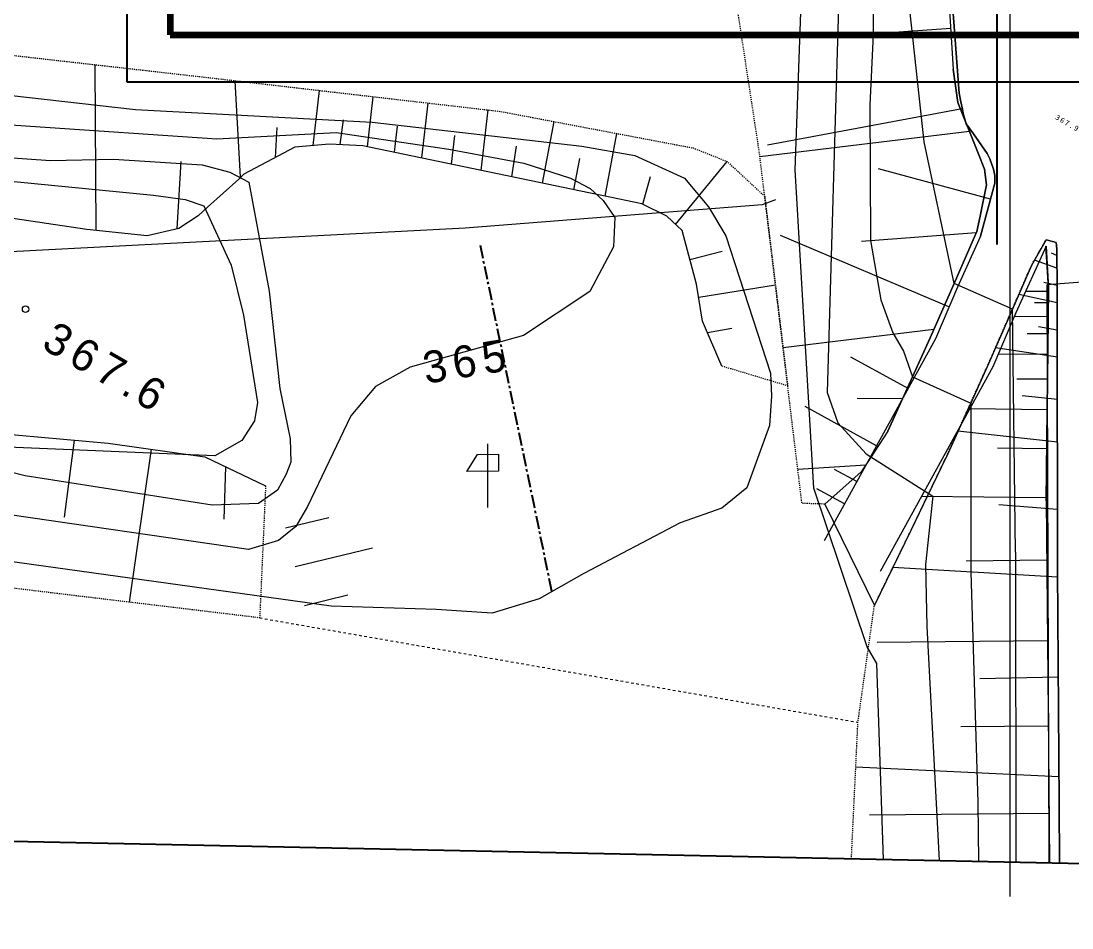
# Model space of a CAD drawing. Header units: millimetres. Extents: x 604133 to 1296463, y 247237 to 595748.
# Drawn here: x 711551 to 761030, y 337505 to 380200 of the extents above; entities that cross this region are included whole.
import ezdxf

# ---------------------------------------------------------------- set-up
doc = ezdxf.new("R2010")
doc.units = ezdxf.units.MM
doc.header["$LTSCALE"] = 100
for name, pattern in [('561019', [1, 0.5, -0.5]), ('56201', [2.5, 1.25, -1.25]), ('CENTER', [2, 1.25, -0.25, 0.25, -0.25]), ('SXF_一点短鎖線', [9.25, 6, -1.5, 0.25, -1.5])]:
    doc.linetypes.add(name, pattern=pattern)
doc.layers.get('Defpoints').update_dxf_attribs({"color": 153})
for name, color, linetype, lineweight in [('D-BGD', 7, 'Continuous', 13), ('D-BGD-数値図化', 7, 'Continuous', 13), ('D-BMK', 2, 'SXF_一点短鎖線', 13), ('D-TTL', 2, 'Continuous', 140), ('●予備設計_LP横断', 7, 'Continuous', 13)]:
    doc.layers.add(name, color=color, linetype=linetype, lineweight=lineweight)
doc.styles.add('MS ゴシック', font='MS Gothic.ttf')
doc.styles.add('Style-WORKING', font='WORKING.shx')

# ---------------------------------------------------------------- blocks, each defined once
blk = doc.blocks.new('M6216')
at = {"layer": 'D-BGD-数値図化', "linetype": 'Continuous', "lineweight": 15}
for p, q in [((0.75, -1.3), (-0.75, 1.298)), ((-0.932, 0.614), (-0.967, -0.329))]:
    blk.add_line(p, q, dxfattribs=at)
at = {"layer": 'D-BGD-数値図化', "linetype": 'Continuous', "lineweight": 15, "flags": 128}
for points in [[(-0.932, 0.614), (-0.066, 1.114)], [(-0.066, 1.114), (0.334, 0.421)], [(0.334, 0.421), (-0.967, -0.329)]]:
    blk.add_lwpolyline(points, dxfattribs=at)
blk = doc.blocks.new('M7312')
at = {"layer": '●予備設計_LP横断', "linetype": 'Continuous', "lineweight": 20}
blk.add_circle((0, -0.001), 0.15, dxfattribs=at)
blk = doc.blocks.new('21311212131313131')
at = {"layer": 'D-BGD', "linetype": 'Continuous'}
for p, q in [((2677874.5385, -1229999.4794), (2677699.095, -1232758.834)), ((2681052.5788, -1229928.1887), (2680752.7691, -1237686.2313)), ((2685752.7133, -1229799.3542), (2685913.7056, -1233493.9998)), ((2690452.8478, -1229670.5196), (2690195.7436, -1239241.964)), ((2665907.9474, -1230281.0833), (2665812.3029, -1230539.292)), ((2666507.6956, -1230263.7043), (2666149.8967, -1231327.6657)), ((2667327.2173, -1230239.9568), (2667191.9891, -1230860.0657)), ((2668146.7335, -1230216.0201), (2667784.7747, -1232033.8143)), ((2669422.0328, -1230183.8269), (2669292.543, -1231066.8061)), ((2670697.4438, -1230156.0104), (2670324.2536, -1233079.1701)), ((2672696.9467, -1230112.4017), (2672548.9143, -1231781.9563)), ((2674696.4495, -1230068.7929), (2674281.3256, -1234762.9726)), ((2680264.5952, -1230448.8606), (2680382.4909, -1234252.7269)), ((2684063.6596, -1230339.7364), (2684302.0147, -1238359.2863)), ((2688073.4345, -1230220.5589), (2688193.253, -1234333.2881)), ((2692186.1637, -1230100.7405), (2692431.0521, -1238545.6811)), ((2667619.4003, -1230640.2487), (2667632.9165, -1231719.284)), ((2668156.517, -1230637.8764), (2668163.4999, -1231291.521)), ((2668810.1615, -1230630.8936), (2668830.8519, -1232238.2739)), ((2669616.2527, -1230616.1626), (2669629.128, -1231592.2436)), ((2670587.5318, -1230612.0589), (2670612.7084, -1232940.1194)), ((2671747.1762, -1230597.0697), (2671769.7223, -1232034.4602)), ((2673188.5364, -1230588.0971), (2673222.8768, -1234232.2183)), ((2675015.3989, -1230562.1553), (2675036.6058, -1232876.6422)), ((2677329.8858, -1230540.9484), (2677388.762, -1236410.1758)), ((2663321.3954, -1233451.7343), (2662014.0107, -1238755.4257)), ((2664930.2927, -1234101.0859), (2665447.5104, -1239483.8004)), ((2659110.906, -1234874.6808), (2661008.3817, -1244007.702)), ((2660166.7435, -1234515.2249), (2661567.8303, -1244351.5525)), ((2668439.0937, -1235307.1213), (2665245.7026, -1243306.2678)), ((2655328.5381, -1235498.6582), (2655760.2043, -1240163.8377)), ((2669523.428, -1235993.7342), (2670532.0396, -1243074.6902)), ((2672322.1726, -1237147.8539), (2670895.8112, -1239878.3286)), ((2672812.4752, -1237397.724), (2672845.6526, -1239536.7325)), ((2675052.6473, -1238574.2153), (2673265.3098, -1241984.9077)), ((2677840.3099, -1240964.4348), (2682567.5174, -1238524.7153)), ((2675961.5832, -1239069.673), (2676241.6685, -1242261.4104)), ((2676751.2068, -1239469.8689), (2676201.2913, -1240536.8707)), ((2677813.4067, -1240028.556), (2677124.2356, -1241349.9352)), ((2668230.5476, -1247097.6883), (2667574.1118, -1243496.3159)), ((2669882.2147, -1246653.6346), (2669650.1743, -1245511.0677)), ((2664823.0926, -1248256.1899), (2661813.5689, -1245891.7801)), ((2666458.9698, -1247548.7069), (2666032.4302, -1246038.4586)), ((2663907.2012, -1249814.1709), (2662599.5482, -1249485.0035)), ((2663564.7078, -1251604.6081), (2660602.97, -1251106.9497)), ((2663291.3337, -1253081.1408), (2661822.0994, -1252834.2439)), ((2663015.3315, -1254557.1866), (2660105.3882, -1254068.2312)), ((2662744.1561, -1256007.4196), (2661304.086, -1255817.6468)), ((2662472.9806, -1257457.6526), (2659622.6438, -1257187.5168)), ((2662209.8582, -1258864.8182), (2660848.9925, -1258735.8445)), ((2661946.7357, -1260271.9837), (2659353.6101, -1260026.2247)), ((2661707.3572, -1261552.1682), (2660469.2946, -1261434.833)), ((2661467.9787, -1262832.3528), (2659108.8538, -1262608.7708)), ((2681302.9923, -1265832.9491), (2680341.5638, -1262208.0031)), ((2683116.3425, -1265352.715), (2682577.9392, -1263322.8346)), ((2661397.8971, -1264114.7987), (2660229.0946, -1263996.8444)), ((2679490.9995, -1266312.7862), (2678953.4734, -1264283.386)), ((2661471.51, -1265396.497), (2658868.0361, -1265149.7572)), ((2662068.4019, -1267153.5115), (2660650.5423, -1267096.1959)), ((2663033.1848, -1268775.2091), (2658491.795, -1269119.665)), ((2676667.5219, -1269199.1913), (2679144.699, -1269226.723)), ((2665518.2343, -1271714.4), (2662347.7575, -1271585.6071)), ((2675915.0914, -1272723.7132), (2683139.9642, -1273600.2351)), ((2665671.8397, -1275528.748), (2657876.6106, -1275735.8555)), ((2675560.6131, -1276345.4115), (2679201.6251, -1276746.1585))]:
    blk.add_line(p, q, dxfattribs=at)
at = {"layer": 'D-BGD', "linetype": '56201'}
blk.add_line((2683749.9405, -1267446.109), (2688078.3427, -1239185.0873), dxfattribs=at)
at = {"layer": 'D-BGD', "linetype": 'Continuous', "flags": 128}
for points, elevation in [([(2694508.8492, -1225094.4473), (2693371.8236, -1225121.4455), (2681951.8825, -1225554.9289), (2678498.6988, -1225305.0425), (2675076.807, -1223325.7478), (2669253.2495, -1220235.7586), (2667695.6723, -1219784.3762), (2666216.6496, -1219422.7391), (2667297.4766, -1230728.5045), (2694173.4505, -1230069.1377), (2694508.8492, -1230058.5291)], 367999.9801), ([(2679911.1663, -1231935.7969), (2668479.6489, -1232319.6215), (2667329.6829, -1235090.8217), (2660699.7617, -1236637.1297), (2654496.4432, -1237435.4029), (2637506.3425, -1238068.6825), (2632710.6617, -1237840.8486), (2632323.1601, -1234462.8293), (2616051.0047, -1233903.3456), (2605419.7616, -1233743.6971), (2592699.1795, -1233495.9421), (2584605.5577, -1233740.4889)], 366999.9802), ([(2679911.1663, -1231935.7969), (2694508.8492, -1231609.4405)], 366999.9802), ([(2680907.7549, -1234015.8583), (2691732.7564, -1233455.0496), (2694508.8492, -1233368.0044)], 365999.9802), ([(2583308.4243, -1236041.2311), (2597019.499, -1236141.4955), (2607490.4019, -1236460.7561), (2611872.7226, -1236708.5494), (2612256.1521, -1240087.7596), (2623293.0559, -1239677.1553), (2638573.7824, -1239063.4527), (2642958.7403, -1239204.3861), (2645990.1365, -1239243.891), (2649444.228, -1239265.1265), (2655700.3083, -1239140.9988), (2659012.4858, -1239223.63), (2665385.0682, -1239059.5364), (2668179.506, -1238528.1265), (2669716.6588, -1237929.7528), (2670565.5932, -1237401.5177), (2671771.8717, -1236951.4822), (2672942.0956, -1234189.0919), (2680907.7549, -1234015.8583)], 365999.9802), ([(2586777.4688, -1242786.6184), (2601593.5272, -1242657.284), (2609112.058, -1242353.2794), (2620266.5812, -1241380.0432), (2632903.5429, -1240256.1567), (2646002.5087, -1240654.0511), (2650127.0198, -1240710.5483), (2653862.1039, -1240793.2666), (2672588.4238, -1240957.693), (2674011.2708, -1240424.4283), (2675432.7489, -1239062.7465), (2677356.7776, -1235875.0889), (2680586.5352, -1236152.0085), (2683495.1152, -1236028.5159), (2694508.8492, -1235231.6488)], 364999.9803), ([(2694508.8492, -1237853.6786), (2685298.6865, -1238346.2828), (2684521.4997, -1238822.5921), (2677097.3582, -1241494.8269), (2662136.5812, -1242686.1153)], 363999.9803), ([(2662136.5812, -1242686.1153), (2644244.0305, -1242412.6662), (2632601.6074, -1242307.1005), (2628278.2499, -1242278.5521), (2624128.1624, -1242560.3253), (2612434.2076, -1244006.6425), (2596799.4927, -1244644.3059), (2589413.1888, -1244906.6926)], 363999.9803), ([(2658469.9936, -1289790.6007), (2659950.5295, -1273793.5158), (2660307.5551, -1262633.0429), (2661233.2637, -1252749.5008), (2661626.5619, -1250240.1152), (2662635.5188, -1247878.5178), (2663957.3285, -1246717.6423), (2665314.2457, -1245875.8161), (2667282.5639, -1245199.9679), (2671727.4913, -1243646.5728), (2672818.5055, -1243575.7722), (2674198.8556, -1243642.8441), (2677157.3574, -1244642.2574), (2678131.6592, -1245794.6674), (2678869.2158, -1247752.3057), (2681346.5749, -1252237.9097), (2682577.4102, -1254312.8219), (2683300.8825, -1256504.4381), (2683175.3879, -1259141.0486), (2683128.1541, -1264098.2987), (2681039.3919, -1281874.9089)], 363999.9803), ([(2660423.3647, -1287509.3761), (2661249.8046, -1269933.2336), (2660830.9165, -1264321.7976), (2661508.8776, -1258999.5873), (2662093.6978, -1255457.2897), (2662751.5034, -1253247.7506), (2663218.9281, -1252316.8564), (2663764.9791, -1251690.0739), (2664556.2704, -1251123.4426), (2665935.8838, -1251150.21), (2668058.5226, -1252218.7384), (2670203.8519, -1255309.5761), (2671796.9614, -1260610.7527), (2672751.8852, -1262223.3903), (2674148.9655, -1263355.2964), (2678455.6559, -1265309.3658), (2679416.9437, -1265837.8907), (2680089.6219, -1266641.6344), (2680546.1381, -1268046.4073), (2679031.6701, -1280184.1273)], 364999.9803)]:
    blk.add_lwpolyline(points, dxfattribs=dict(at, elevation=elevation))
for points in [[(2680699.3755, -1229937.8703), (2668733.1673, -1230198.8509), (2667515.4703, -1230234.5018), (2665602.928, -1230289.9219), (2665309.5852, -1230319.7215), (2665261.2657, -1230499.6166), (2665181.1578, -1230800.0541), (2666402.7326, -1231465.3696)], [(2665309.5852, -1230319.7215), (2665602.928, -1230289.9219), (2667515.4703, -1230234.5018), (2668733.1673, -1230198.8509), (2680699.3755, -1229937.8703), (2691684.3163, -1229636.7641), (2694508.8492, -1229559.3043)], [(2694508.8492, -1229559.3043), (2691684.3163, -1229636.7641), (2680699.3755, -1229937.8703)], [(2666402.7326, -1231465.3696), (2668479.6489, -1232319.6215), (2671076.1912, -1233388.7937), (2672942.0956, -1234189.0919), (2675530.4364, -1235298.2358)], [(2654759.7462, -1235544.5763), (2657240.6684, -1235344.2932), (2658806.8144, -1235096.9628), (2661175.2502, -1234083.8152), (2661927.6087, -1233769.4798), (2662658.5067, -1233658.8635), (2664139.8338, -1233922.5788), (2664858.8438, -1234071.0834), (2665261.1413, -1234240.0143), (2667329.6829, -1235090.8217), (2669914.3419, -1236154.6285), (2671771.8717, -1236951.4822), (2674347.8489, -1238056.1379), (2675624.7626, -1238857.7715), (2676294.6724, -1239279.227), (2677840.3099, -1240964.4348)], [(2665261.1413, -1234240.0143), (2664858.8438, -1234071.0834), (2664139.8338, -1233922.5788), (2662658.5067, -1233658.8635), (2661927.6087, -1233769.4798), (2661175.2502, -1234083.8152), (2658806.8144, -1235096.9628), (2657240.6684, -1235344.2932)], [(2674347.8489, -1238056.1379), (2671771.8717, -1236951.4822), (2669914.3419, -1236154.6285), (2667329.6829, -1235090.8217), (2665261.1413, -1234240.0143)], [(2635418.1082, -1237518.3251), (2642517.3472, -1236780.7177), (2647961.4938, -1236107.2236), (2652466.8373, -1235755.4418), (2654759.7462, -1235544.5763), (2657240.6684, -1235344.2932)], [(2682567.5174, -1238524.7153), (2678989.8195, -1236871.6804), (2677296.415, -1236101.9729), (2675530.4364, -1235298.2358)], [(2674347.8489, -1238056.1379), (2675624.7626, -1238857.7715), (2676294.6724, -1239279.227), (2677840.3099, -1240964.4348)], [(2671449.2086, -1245939.6127), (2669359.1588, -1246891.972), (2667614.0533, -1247210.059), (2665570.2731, -1247809.2554), (2665106.0576, -1247945.0196), (2664444.3694, -1248672.6635), (2663885.9712, -1249859.2857), (2663551.5921, -1251675.8614), (2663424.1136, -1252371.0406), (2661425.7451, -1263058.2155), (2661384.573, -1264620.3297), (2661567.948, -1266257.4877), (2662888.6844, -1268622.1633), (2663118.1626, -1268865.2121), (2664476.6304, -1270300.8913), (2664883.5586, -1270730.006), (2665497.109, -1271631.3454), (2665875.7634, -1273120.038), (2665634.4593, -1275970.2794), (2664623.5204, -1284020.7232)], [(2675310.0247, -1280028.9631), (2675669.0007, -1274752.1558), (2676223.7094, -1270179.88), (2677528.676, -1267296.3063)]]:
    blk.add_lwpolyline(points, dxfattribs=at)
at = {"layer": 'D-BGD', "linetype": '561019', "flags": 128}
for points in [[(2694508.8492, -1239357.8209), (2688078.3427, -1239185.0873), (2684602.2686, -1238768.7647), (2682567.5174, -1238524.7153), (2678989.8195, -1236871.6804), (2677296.415, -1236101.9729), (2675530.4364, -1235298.2358), (2672942.0956, -1234189.0919), (2671076.1912, -1233388.7937), (2668479.6489, -1232319.6215), (2666402.7326, -1231465.3696), (2665181.1578, -1230800.0541), (2665261.2657, -1230499.6166), (2665309.5852, -1230319.7215)], [(2677840.3099, -1240964.4348), (2677835.9537, -1241622.1323), (2677833.568, -1242034.6602), (2661323.2078, -1244386.3965), (2656577.7941, -1245212.1153), (2653743.5893, -1245705.7947), (2642030.2107, -1246387.9132), (2632752.6546, -1246927.142), (2602586.2323, -1249371.7554), (2584901.8668, -1249696.7909), (2578358.5427, -1250455.9974), (2572758.8599, -1252638.1188), (2569100.8428, -1254403.4106), (2566188.8594, -1257069.6056), (2565725.9984, -1256736.4155), (2564042.2847, -1255526.2582), (2564021.7962, -1255511.6219)], [(2677528.676, -1267296.3063), (2677994.5827, -1267307.3928), (2680290.9954, -1267362.9344), (2682587.8884, -1267417.5988), (2683749.9405, -1267446.109), (2681870.9485, -1286403.4911), (2681464.5397, -1287150.0403), (2679250.7219, -1288301.4134), (2659058.6391, -1295085.6945), (2657453.2551, -1294896.5706), (2656699.9191, -1294492.1466), (2656304.8914, -1292698.0806), (2658396.3452, -1270126.8027), (2659676.1868, -1256622.5578), (2661209.0359, -1247500.0414), (2661813.5689, -1245891.7801), (2663411.2191, -1244089.5834), (2672314.0696, -1242820.809), (2672119.6196, -1243523.7871), (2671482.7512, -1245820.0306), (2671449.2086, -1245939.6127)]]:
    blk.add_lwpolyline(points, dxfattribs=at)
at = {"layer": 'D-BGD', "linetype": 'Continuous', "extrusion": (-0.01204, -0.165386, 0.986155), "elevation": 534626.329}
blk.add_lwpolyline([(2759747.258, -957489.3367), (2749770.8007, -958333.6056), (2747821.3181, -958635.1302)], dxfattribs=at)
at = {"layer": 'D-BGD', "linetype": 'Continuous', "elevation": 363999.9803}
blk.add_lwpolyline([(2663566.1021, -1243583.8322), (2663811.7748, -1244197.1387), (2665203.088, -1258149.0392), (2667401.296, -1288286.5935), (2668160.0375, -1293148.1065), (2668566.9285, -1293758.4668), (2669084.4548, -1294041.7801), (2669906.8075, -1293830.7443), (2687991.3718, -1285535.897), (2688648.5364, -1285314.2339), (2689179.3781, -1285240.0242), (2689510.3949, -1285364.2332), (2689722.3872, -1285560.0884), (2689774.6344, -1285839.4989), (2689749.3143, -1291446.0268), (2689893.6972, -1292015.2838), (2690242.0659, -1292274.3962), (2690785.2663, -1292469.1609), (2694508.8492, -1292724.1996)], dxfattribs=at)
at = {"layer": 'D-BGD', "linetype": 'Continuous', "flags": 128}
for points, elevation in [([(2662428.9609, -1277733.6285), (2662306.025, -1274774.0515), (2662478.2494, -1270594.3298), (2662795.0115, -1269286.8273), (2663260.6437, -1268380.0327), (2668365.3204, -1267316.6332), (2672930.1685, -1266724.9573), (2675289.4194, -1266186.7377), (2676384.9477, -1266138.929), (2676957.8243, -1266341.9593), (2677729.2221, -1266730.05), (2678361.7114, -1267615.5364), (2678498.4466, -1269796.0412), (2677302.1115, -1278630.802), (2676540.8973, -1281922.6297), (2675890.5969, -1283293.7891), (2674489.3691, -1284460.2098), (2671999.2123, -1285377.0818), (2664682.7897, -1288221.1497), (2663429.086, -1288526.6589), (2662701.3111, -1288421.2376), (2662165.5537, -1287690.1693), (2662080.3751, -1284882.3665)], 365999.9802), ([(2663398.7305, -1280077.1775), (2663956.682, -1272858.3678), (2664138.6164, -1271361.9118), (2664415.2174, -1270483.8789), (2667179.385, -1269131.0309), (2669523.8389, -1268509.4683), (2673622.5297, -1267757.2237), (2674481.3922, -1267887.6656), (2675416.436, -1268459.9654), (2676160.4102, -1269716.5732), (2675946.1681, -1280612.0596), (2675535.4988, -1281953.6566), (2674863.8432, -1282936.9127), (2673290.2303, -1283997.563), (2665412.5322, -1286567.4289), (2664635.861, -1286549.2438), (2664076.3522, -1286215.5869), (2663554.5758, -1285109.1194)], 366999.9802)]:
    blk.add_lwpolyline(points, close=True, dxfattribs=dict(at, elevation=elevation))
at = {"layer": 'D-BGD', "linetype": 'Continuous'}
for points in [[(2665492.2552, -1230798.2146, 368259.9801), (2667458.1821, -1230643.1949, 368309.9801), (2677468.7589, -1230537.17, 368449.9801), (2687437.3332, -1230237.1456, 368379.9801), (2694508.8492, -1230033.1108, 368407.5684)], [(2677468.7589, -1230537.17, 368449.9801), (2687437.3332, -1230237.1456, 368379.9801), (2694508.8492, -1230033.1108, 368407.5684)], [(2665492.2552, -1230798.2146, 368259.9801), (2668645.8154, -1232159.7788, 367869.9801), (2671212.5083, -1233177.2692, 367039.9802), (2680966.1155, -1238288.7498, 364579.9803)], [(2581798.6158, -1243715.9716, 364939.9803), (2612783.9959, -1239781.621, 366439.9802), (2628999.8005, -1238045.0001, 366949.9802), (2645637.8583, -1236265.9271, 367549.9801), (2658375.6289, -1235030.7815, 368169.9801), (2658777.2013, -1234942.8068, 368169.9801), (2659124.4796, -1234870.7111, 368149.9801), (2659318.479, -1234828.7086, 368139.9801), (2659803.1572, -1234672.2254, 368139.9801), (2660276.9498, -1234327.3768, 368159.9801), (2661187.784, -1233663.1623, 368159.9801), (2661429.8027, -1233533.4435, 368159.9801), (2661911.3434, -1233341.0415, 368149.9801), (2662051.0486, -1233314.9179, 368129.9801), (2662209.1293, -1233276.0529, 368129.9801), (2662576.2562, -1233271.8249, 368109.9801), (2665077.3196, -1233888.575, 368099.9801), (2667504.3073, -1234932.189, 367869.9801), (2669956.1368, -1235909.5996, 367039.9802), (2679569.3978, -1240944.2495, 364579.9803)], [(2665077.3196, -1233888.575, 368099.9801), (2662576.2562, -1233271.8249, 368109.9801), (2662209.1293, -1233276.0529, 368129.9801), (2662051.0486, -1233314.9179, 368129.9801), (2661911.3434, -1233341.0415, 368149.9801), (2661429.8027, -1233533.4435, 368159.9801), (2661187.784, -1233663.1623, 368159.9801), (2660276.9498, -1234327.3768, 368159.9801), (2659803.1572, -1234672.2254, 368139.9801), (2659318.479, -1234828.7086, 368139.9801), (2659124.4796, -1234870.7111, 368149.9801), (2658777.2013, -1234942.8068, 368169.9801), (2658375.6289, -1235030.7815, 368169.9801), (2645637.8583, -1236265.9271, 367549.9801)], [(2665077.3196, -1233888.575, 368099.9801), (2667504.3073, -1234932.189, 367869.9801), (2669956.1368, -1235909.5996, 367039.9802), (2679569.3978, -1240944.2495, 364579.9803)]]:
    blk.add_polyline3d(points, dxfattribs=at)
at = {"layer": 'D-BMK', "color": 4, "linetype": 'CENTER', "lineweight": 25, "ltscale": 5}
blk.add_line((2665997.7143, -1257438.1468, 0), (2682244.8608, -1253722.234, 0), dxfattribs=at)
at = {"layer": 'Defpoints'}
blk.add_lwpolyline([(2494508.8492, -1382923.0775), (2694508.8492, -1382923.0775), (2694508.8492, -1082923.0775), (2494508.8492, -1082923.0775)], close=True, dxfattribs=at)
at = {"layer": 'Defpoints', "flags": 128}
blk.add_lwpolyline([(2596680.4214, -1236540.9892), (2609403.5653, -1234458.7989, -0.0353635146), (2611795.2299, -1234239.3049), (2665461.4269, -1233121.7787)], format="xyb", dxfattribs=at)
at = {"layer": 'D-BGD', "linetype": 'Continuous', "lineweight": 15, "xscale": 1000, "yscale": 1000, "zscale": 1000, "rotation": 61.30205960440028}
blk.add_blockref('M6216', (2676827.6007, -1256845.1417), dxfattribs=at)
at = {"layer": 'D-BGD', "linetype": 'Continuous', "lineweight": 20, "xscale": 1000, "yscale": 1000, "zscale": 1000, "rotation": 61.30205960440028}
blk.add_blockref('M7312', (2669450.0731, -1278769.3326, 367559.9801), dxfattribs=at)
at = {"layer": 'D-BGD', "linetype": 'Continuous', "attachment_point": 7, "line_spacing_factor": 0.722892}
for s, insert, char_height, rotation, style in [('\\T1.287;367.9', (2659485.7697, -1230516.5093), 250, 61.3020596, 'MS ゴシック'), ('\\T1.257;365', (2672595.3666, -1259854.4747), 1499.999919, 100.48805422, 'Style-WORKING'), ('\\T1.287;367.6', (2671263.3353, -1278051.9224, 367559.9801), 1499.999919, 61.3020596, 'Style-WORKING')]:
    blk.add_mtext(s, dxfattribs=dict(at, insert=insert, char_height=char_height, rotation=rotation, style=style))

msp = doc.modelspace()

# ---------------------------------------------------------------- linework, layer by layer
at = {"layer": 'D-BGD', "color": 6, "ltscale": 1500, "elevation": 354000, "flags": 128}
msp.add_lwpolyline([(760518.2, 475035), (755192.8, 454138.7, 0.0263436), (755098.6, 452351), (755098.6, 446834.7, 0.0353635), (755268.2, 444439), (757928.9, 425747.2, -0.0353635), (758098.6, 423351.4), (758098.6, 338981)], format="xyb", dxfattribs=at)
at = {"layer": 'D-TTL'}
for p, q in [((718577.1, 434542.6, 354000), (718577.1, 379542.6, 354000)), ((718577.1, 379542.6, 354000), (798577.1, 379542.6, 354000))]:
    msp.add_line(p, q, dxfattribs=at)
at = {"layer": 'Defpoints', "color": 1}
for p, q in [((716527.1, 436742.6, 354000), (716527.1, 377342.6, 354000)), ((716527.1, 377342.6, 354000), (800627.1, 377342.6, 354000))]:
    msp.add_line(p, q, dxfattribs=at)

# ---------------------------------------------------------------- block references
at = {"layer": 'D-BGD', "rotation": 268.807065034117}
msp.add_blockref('21311212131313131', (2045832.1, 3008884.8, 354000), dxfattribs=at)

doc.saveas('drawing.dxf')
